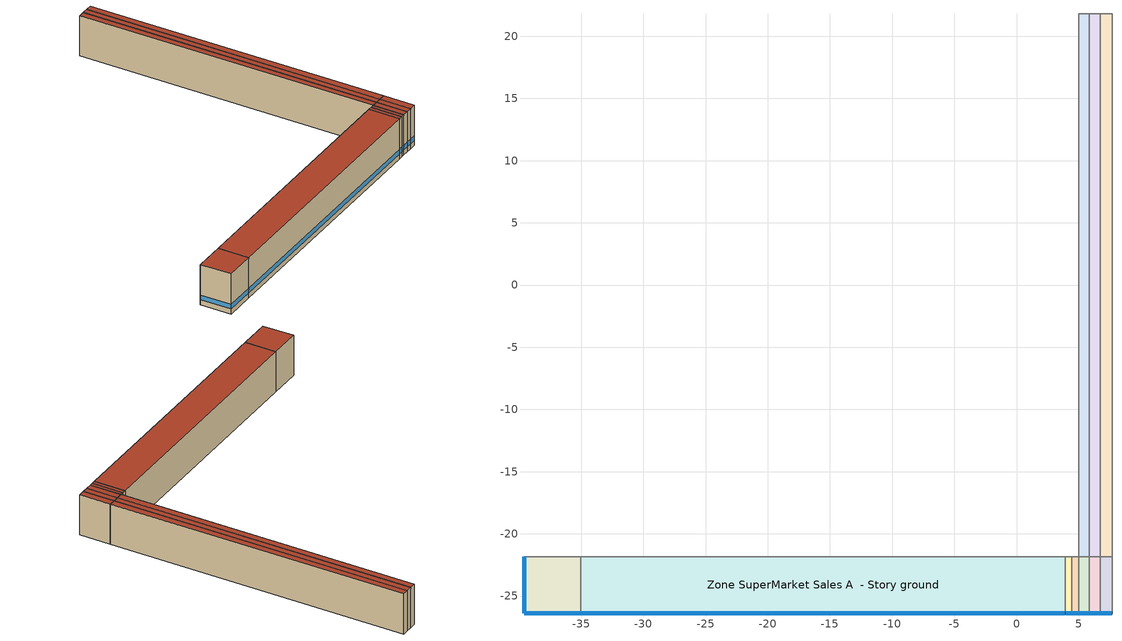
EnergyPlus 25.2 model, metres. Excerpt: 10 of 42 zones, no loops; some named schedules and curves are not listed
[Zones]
Zone SuperMarket Corridor A  - Story ground
 floor ground (Foundation F 0.9W/m*K Perim 0.93m Area 4.27m2): 6.74,-26.4 6.74,-21.82 7.67,-21.82 7.67,-26.4 z0
 wall outside (Typical Insulated Exterior Mass Wall R-11.11): 6.74,-26.4 7.67,-26.4 z0:6.1
 wall to Zone SuperMarket Meeting A  - Story ground (Typical Interior Wall): 6.74,-21.82 6.74,-26.4 z0:6.1
 wall to Zone SuperMarket Corridor B  - Story ground (Typical Interior Wall): 7.67,-21.82 6.74,-21.82 z0:6.1
 wall to Zone SuperMarket Elec/MechRoom A  - Story ground (Typical Interior Wall): 7.67,-26.4 7.67,-21.82 z0:6.1
 window (U 0.36 SHGC 0.38 Simple Glazing): 6.76,-26.4 7.65,-26.4 z0.76:1.47
 roof outside (Typical IEAD Roof R-31.25): 7.67,-26.4 7.67,-21.82 6.74,-21.82 6.74,-26.4 z6.1
Zone SuperMarket Corridor B  - Story ground
 floor ground (Foundation F 0.9W/m*K Perim 0.0m Area 40.79m2): 6.74,-21.82 6.74,21.82 7.67,21.82 7.67,-21.82 z0
 wall to Zone SuperMarket Corridor C  - Story ground (Typical Interior Wall): 7.67,21.82 6.74,21.82 z0:6.1
 wall to Zone SuperMarket Elec/MechRoom B  - Story ground (Typical Interior Wall): 7.67,-21.82 7.67,21.82 z0:6.1
 wall to Zone SuperMarket Meeting B  - Story ground (Typical Interior Wall): 6.74,21.82 6.74,-21.82 z0:6.1
 roof outside (Typical IEAD Roof R-31.25): 7.67,-21.82 7.67,21.82 6.74,21.82 6.74,-21.82 z6.1
Zone SuperMarket Dining A  - Story ground
 floor ground (Foundation F 0.9W/m*K Perim 0.88m Area 4.02m2): 4.98,-26.4 4.98,-21.82 5.86,-21.82 5.86,-26.4 z0
 wall outside (Typical Insulated Exterior Mass Wall R-11.11): 4.98,-26.4 5.86,-26.4 z0:6.1
 wall to Zone SuperMarket Vestibule A  - Story ground (Typical Interior Wall): 4.98,-21.82 4.98,-26.4 z0:6.1
 wall to Zone SuperMarket Dining B  - Story ground (Typical Interior Wall): 5.86,-21.82 4.98,-21.82 z0:6.1
 wall to Zone SuperMarket Meeting A  - Story ground (Typical Interior Wall): 5.86,-26.4 5.86,-21.82 z0:6.1
 window (U 0.36 SHGC 0.38 Simple Glazing): 5.01,-26.4 5.83,-26.4 z0.76:1.47
 roof outside (Typical IEAD Roof R-31.25): 5.86,-26.4 5.86,-21.82 4.98,-21.82 4.98,-26.4 z6.1
Zone SuperMarket Dining B  - Story ground
 floor ground (Foundation F 0.9W/m*K Perim 0.0m Area 38.37m2): 4.98,-21.82 4.98,21.82 5.86,21.82 5.86,-21.82 z0
 wall to Zone SuperMarket Vestibule B  - Story ground (Typical Interior Wall): 4.98,21.82 4.98,-21.82 z0:6.1
 wall to Zone SuperMarket Dining C  - Story ground (Typical Interior Wall): 5.86,21.82 4.98,21.82 z0:6.1
 wall to Zone SuperMarket Meeting B  - Story ground (Typical Interior Wall): 5.86,-21.82 5.86,21.82 z0:6.1
 roof outside (Typical IEAD Roof R-31.25): 5.86,-21.82 5.86,21.82 4.98,21.82 4.98,-21.82 z6.1
Zone SuperMarket Meeting A  - Story ground
 floor ground (Foundation F 0.9W/m*K Perim 0.88m Area 4.02m2): 5.86,-26.4 5.86,-21.82 6.74,-21.82 6.74,-26.4 z0
 wall outside (Typical Insulated Exterior Mass Wall R-11.11): 5.86,-26.4 6.74,-26.4 z0:6.1
 wall to Zone SuperMarket Meeting B  - Story ground (Typical Interior Wall): 6.74,-21.82 5.86,-21.82 z0:6.1
 window (U 0.36 SHGC 0.38 Simple Glazing): 5.89,-26.4 6.71,-26.4 z0.76:1.47
 roof outside (Typical IEAD Roof R-31.25): 6.74,-26.4 6.74,-21.82 5.86,-21.82 5.86,-26.4 z6.1
Zone SuperMarket Meeting B  - Story ground
 floor ground (Foundation F 0.9W/m*K Perim 0.0m Area 38.37m2): 5.86,-21.82 5.86,21.82 6.74,21.82 6.74,-21.82 z0
 wall to Zone SuperMarket Meeting C  - Story ground (Typical Interior Wall): 6.74,21.82 5.86,21.82 z0:6.1
 roof outside (Typical IEAD Roof R-31.25): 6.74,-21.82 6.74,21.82 5.86,21.82 5.86,-21.82 z6.1
Zone SuperMarket Office A  - Story ground
 floor ground (Foundation F 0.9W/m*K Perim 0.53m Area 2.43m2): 3.92,-26.4 3.92,-21.82 4.45,-21.82 4.45,-26.4 z0
 wall outside (Typical Insulated Exterior Mass Wall R-11.11): 3.92,-26.4 4.45,-26.4 z0:6.1
 wall to Zone SuperMarket Sales A  - Story ground (Typical Interior Wall): 3.92,-21.82 3.92,-26.4 z0:6.1
 wall to Zone SuperMarket Office B  - Story ground (Typical Interior Wall): 4.45,-21.82 3.92,-21.82 z0:6.1
 wall to Zone SuperMarket Vestibule A  - Story ground (Typical Interior Wall): 4.45,-26.4 4.45,-21.82 z0:6.1
 window (U 0.36 SHGC 0.38 Simple Glazing): 3.95,-26.4 4.43,-26.4 z0.76:1.5
 roof outside (Typical IEAD Roof R-31.25): 4.45,-26.4 4.45,-21.82 3.92,-21.82 3.92,-26.4 z6.1
Zone SuperMarket Sales A  - Story ground
 floor ground (Foundation F 0.9W/m*K Perim 38.94m Area 178.05m2): -35.02,-26.4 -35.02,-21.82 3.92,-21.82 3.92,-26.4 z0
 wall outside (Typical Insulated Exterior Mass Wall R-11.11): -35.02,-26.4 3.92,-26.4 z0:6.1
 wall to Zone SuperMarket Sales A end_a - Story ground (Typical Interior Wall): -35.02,-21.82 -35.02,-26.4 z0:6.1
 wall to Zone SuperMarket Sales B  - Story ground (Typical Interior Wall): 3.92,-21.82 -35.02,-21.82 z0:6.1
 window (U 0.36 SHGC 0.38 Simple Glazing): -35,-26.4 3.89,-26.4 z0.76:1.43
 roof outside (Typical IEAD Roof R-31.25): 3.92,-26.4 3.92,-21.82 -35.02,-21.82 -35.02,-26.4 z6.1
Zone SuperMarket Sales A end_a - Story ground
 floor ground (Foundation F 0.9W/m*K Perim 9.14m Area 20.9m2): -39.59,-26.4 -39.59,-21.82 -35.02,-21.82 -35.02,-26.4 z0
 wall outside (Typical Insulated Exterior Mass Wall R-11.11): -39.59,-21.82 -39.59,-26.4 -35.02,-26.4 z0:6.1
 wall to Zone SuperMarket Sales B end_a - Story ground (Typical Interior Wall): -35.02,-21.82 -39.59,-21.82 z0:6.1
 window (U 0.36 SHGC 0.38 Simple Glazing): -39.57,-26.4 -35.05,-26.4 / -39.59,-21.85 -39.59,-26.37 z0.76:1.44
 roof outside (Typical IEAD Roof R-31.25): -35.02,-26.4 -35.02,-21.82 -39.59,-21.82 -39.59,-26.4 z6.1
Zone SuperMarket Vestibule A  - Story ground
 floor ground (Foundation F 0.9W/m*K Perim 0.53m Area 2.43m2): 4.45,-26.4 4.45,-21.82 4.98,-21.82 4.98,-26.4 z0
 wall outside (Typical Insulated Exterior Mass Wall R-11.11): 4.45,-26.4 4.98,-26.4 z0:6.1
 wall to Zone SuperMarket Vestibule B  - Story ground (Typical Interior Wall): 4.98,-21.82 4.45,-21.82 z0:6.1
 window (U 0.36 SHGC 0.38 Simple Glazing): 4.48,-26.4 4.96,-26.4 z0.76:1.5
 roof outside (Typical IEAD Roof R-31.25): 4.98,-26.4 4.98,-21.82 4.45,-21.82 4.45,-26.4 z6.1
[Building]
90.1-2019|SuperMarket
[Site:Location]
Boston Logan IntL Arpt_MA_USA: Latitude {deg}=42.37; Longitude {deg}=-71.02; Time Zone {hr}=-5; Elevation {m}=6
[Site:GroundTemperature:FCfactorMethod]
January Ground Temperature {C}=12.2; February Ground Temperature {C}=6.3; March Ground Temperature {C}=2.2; April Ground Temperature {C}=-3; May Ground Temperature {C}=-0.5; June Ground Temperature {C}=3.8; July Ground Temperature {C}=8.6; August Ground Temperature {C}=14.9; September Ground Temperature {C}=18.9; October Ground Temperature {C}=23.4; November Ground Temperature {C}=21.7; December Ground Temperature {C}=18.1
[Site:WaterMainsTemperature]
Calculation Method=Correlation; Annual Average Outdoor Air Temperature {C}=10.55; Maximum Difference In Monthly Average Outdoor Air Temperatures {deltaC}=26.4; Temperature Multiplier=1; Temperature Offset {deltaC}=0
[SizingPeriod:DesignDay] Day of Month=21; Dry-Bulb Temperature Range Modifier Type=DefaultMultipliers; Humidity Condition Type=Wetbulb; Barometric Pressure {Pa}=101253; Rain Indicator=No; Snow Indicator=No; Daylight Saving Time Indicator=No; Begin Environment Reset Mode=FullResetAtBeginEnvironment
Name | Month | Day Type | Maximum Dry-Bulb Temperature {C} | Daily Dry-Bulb Temperature Range {deltaC} | Wetbulb or DewPoint at Maximum Dry-Bulb {C} | Wind Speed {m/s} | Wind Direction {deg} | Solar Model Indicator | ASHRAE Clear Sky Optical Depth for Beam Irradiance (taub) | ASHRAE Clear Sky Optical Depth for Diffuse Irradiance (taud) | Sky Clearness
Boston Logan IntL Arpt Ann Clg .4% Condns DB=>MWB 1 | 7 | SummerDesignDay | 32.7 | 8.4 | 22.9 | 6.3 | 270 | ASHRAETau | 0.488 | 1.95
Boston Logan IntL Arpt Ann Clg .4% Condns WB=>MDB 1 | 7 | SummerDesignDay | 30.2 | 8.4 | 24.6 | 6.3 | 270 | ASHRAETau | 0.488 | 1.95
Boston Logan IntL Arpt Ann Htg 99.6% Condns DB 1 | 1 | WinterDesignDay | -13.6 | 0 | -13.6 | 7.2 | 320 | ASHRAEClearSky |  |  | 0
[Material] Thermal Absorptance=0.9
Name | Roughness | Thickness {m} | Conductivity {W/m-K} | Density {kg/m3} | Specific Heat {J/kg-K} | Solar Absorptance | Visible Absorptance
1/2IN Gypsum | Smooth | 0.0127 | 0.16 | 784.9 | 830 | 0.4 | 0.4
1IN Stucco | Smooth | 0.0253 | 0.6918 | 1858 | 837 | 0.7 | 0.92
8IN CONCRETE HW RefBldg | Rough | 0.2032 | 1.311 | 2240 | 836.8 | 0.7 | 0.7
G01 13mm gypsum board | Smooth | 0.0127 | 0.160031 | 800.001 | 1090.73 | 0.7 | 0.5
Metal Roof Surface | Smooth | 0.0008 | 45.28 | 7824 | 500 | 0.7 | 0.7
Roof Membrane | VeryRough | 0.0095 | 0.16 | 1121.29 | 1460 | 0.7 | 0.7
Std Wood 6inch | MediumSmooth | 0.15 | 0.12 | 540 | 1210 | 0.7 | 0.7
[Material:NoMass] Roughness=Smooth; Thermal Absorptance=0.9; Solar Absorptance=0.7; Visible Absorptance=0.7
Name | Thermal Resistance {m2-K/W}
Typical Insulation R-30.13 | 5.30668
Typical Insulation R-8.72 | 1.53614
[WindowMaterial:SimpleGlazingSystem]
U 0.36 SHGC 0.38 Simple Glazing: U-Factor {W/m2-K}=2.04417; Solar Heat Gain Coefficient=0.38; Visible Transmittance=0.81
[Construction]
InteriorFurnishings: Std Wood 6inch
Typical IEAD Roof R-31.25: Roof Membrane, Typical Insulation R-30.13, Metal Roof Surface
Typical Insulated Exterior Mass Wall R-11.11: 1IN Stucco, 8IN CONCRETE HW RefBldg, Typical Insulation R-8.72, 1/2IN Gypsum
Typical Interior Wall: G01 13mm gypsum board, G01 13mm gypsum board
U 0.36 SHGC 0.38 Simple Glazing: U 0.36 SHGC 0.38 Simple Glazing
[Construction:FfactorGroundFloor] F-Factor {W/m-K}=0.899982
Name | Area {m2} | PerimeterExposed {m}
Foundation F 0.9W/m*K Perim 0.0m Area 38.37m2 | 38.3675 | 0
Foundation F 0.9W/m*K Perim 0.0m Area 40.79m2 | 40.787 | 0
Foundation F 0.9W/m*K Perim 0.53m Area 2.43m2 | 2.42576 | 0.530569
Foundation F 0.9W/m*K Perim 0.88m Area 4.02m2 | 4.0188 | 0.879002
Foundation F 0.9W/m*K Perim 0.93m Area 4.27m2 | 4.27223 | 0.934434
Foundation F 0.9W/m*K Perim 38.94m Area 178.05m2 | 178.045 | 38.9426
Foundation F 0.9W/m*K Perim 9.14m Area 20.9m2 | 20.9032 | 9.144
[Zone] Multiplier=1; Part of Total Floor Area=Yes
Zone SuperMarket Corridor A  - Story ground; Zone SuperMarket Corridor B  - Story ground; Zone SuperMarket Dining A  - Story ground; Zone SuperMarket Dining B  - Story ground; Zone SuperMarket Meeting A  - Story ground; Zone SuperMarket Meeting B  - Story ground; Zone SuperMarket Office A  - Story ground; Zone SuperMarket Sales A  - Story ground; Zone SuperMarket Sales A end_a - Story ground; Zone SuperMarket Vestibule A  - Story ground
[Space]
Name | Zone | Space Type
SuperMarket Corridor A  - Story ground | Zone SuperMarket Corridor A  - Story ground | SuperMarket Corridor - 90.1-2019
SuperMarket Corridor B  - Story ground | Zone SuperMarket Corridor B  - Story ground | SuperMarket Corridor - 90.1-2019
SuperMarket Dining A  - Story ground | Zone SuperMarket Dining A  - Story ground | SuperMarket Dining - 90.1-2019
SuperMarket Dining B  - Story ground | Zone SuperMarket Dining B  - Story ground | SuperMarket Dining - 90.1-2019
SuperMarket Meeting A  - Story ground | Zone SuperMarket Meeting A  - Story ground | SuperMarket Meeting - 90.1-2019
SuperMarket Meeting B  - Story ground | Zone SuperMarket Meeting B  - Story ground | SuperMarket Meeting - 90.1-2019
SuperMarket Office A  - Story ground | Zone SuperMarket Office A  - Story ground | SuperMarket Office - 90.1-2019
SuperMarket Sales A  - Story ground | Zone SuperMarket Sales A  - Story ground | SuperMarket Sales - 90.1-2019
SuperMarket Sales A end_a - Story ground | Zone SuperMarket Sales A end_a - Story ground | SuperMarket Sales - 90.1-2019
SuperMarket Vestibule A  - Story ground | Zone SuperMarket Vestibule A  - Story ground | SuperMarket Vestibule - 90.1-2019
[SpaceList]
SuperMarket Corridor - 90.1-2019: SuperMarket Corridor C  - Story ground, SuperMarket Corridor B  - Story ground, SuperMarket Corridor A  - Story ground
SuperMarket Dining - 90.1-2019: SuperMarket Dining A  - Story ground, SuperMarket Dining C  - Story ground, SuperMarket Dining B  - Story ground
SuperMarket Meeting - 90.1-2019: SuperMarket Meeting B  - Story ground, SuperMarket Meeting C  - Story ground, SuperMarket Meeting A  - Story ground
SuperMarket Office - 90.1-2019: SuperMarket Office A  - Story ground, SuperMarket Office C  - Story ground, SuperMarket Office B  - Story ground
SuperMarket Sales - 90.1-2019: SuperMarket Sales B end_a - Story ground, SuperMarket Sales A  - Story ground, SuperMarket Sales A end_a - Story ground, SuperMarket Sales B  - Story ground, SuperMarket Sales C  - Story ground, SuperMarket Sales C end_a - Story ground
SuperMarket Vestibule - 90.1-2019: SuperMarket Vestibule A  - Story ground, SuperMarket Vestibule B  - Story ground, SuperMarket Vestibule C  - Story ground
[Lights] Schedule=SuperMarket Bldg Light; Design Level Calculation Method=Watts/Area; Return Air Fraction=0; Fraction Radiant=0.7; Fraction Visible=0.2; Fraction Replaceable=1
Name | Zone or ZoneList or Space or SpaceList | Watts per Floor Area {W/m2}
SuperMarket Corridor Lights | SuperMarket Corridor - 90.1-2019 | 4.4132
SuperMarket Dining Lights | SuperMarket Dining - 90.1-2019 | 4.62848
SuperMarket Meeting Lights | SuperMarket Meeting - 90.1-2019 | 10.441
SuperMarket Office Lights | SuperMarket Office - 90.1-2019 | 7.96529
SuperMarket Sales Lights | SuperMarket Sales - 90.1-2019 | 11.3021
SuperMarket Vestibule Lights | SuperMarket Vestibule - 90.1-2019 | 4.4132
[People] Number of People Schedule=SuperMarket Bldg Occ; Number of People Calculation Method=People/Area; Fraction Radiant=0.3; Activity Level Schedule=SuperMarket Activity; Work Efficiency Schedule=Work Efficiency Schedule; Clothing Insulation Calculation Method=ClothingInsulationSchedule; Clothing Insulation Schedule=Clothing Schedule; Air Velocity Schedule=Air Velocity Schedule; Thermal Comfort Model 1 Type=AdaptiveASH55
Name | Zone or ZoneList or Space or SpaceList | People per Floor Area {person/m2}
SuperMarket Corridor People | SuperMarket Corridor - 90.1-2019 | 0.0861113
SuperMarket Dining People | SuperMarket Dining - 90.1-2019 | 0.753474
SuperMarket Meeting People | SuperMarket Meeting - 90.1-2019 | 0.538196
SuperMarket Office People | SuperMarket Office - 90.1-2019 | 0.0538196
SuperMarket Sales People | SuperMarket Sales - 90.1-2019 | 0.0861113
SuperMarket Vestibule People | SuperMarket Vestibule - 90.1-2019 | 0.0861113
[ElectricEquipment] Schedule=SuperMarket Bldg Equip New; Design Level Calculation Method=Watts/Area; Fraction Latent=0; Fraction Radiant=0.5; Fraction Lost=0
Name | Zone or ZoneList or Space or SpaceList | Watts per Floor Area {W/m2}
SuperMarket Dining Elec Equip | SuperMarket Dining - 90.1-2019 | 41.2258
SuperMarket Sales Elec Equip | SuperMarket Sales - 90.1-2019 | 10.9792
[InternalMass] Construction=InteriorFurnishings
Name | Zone or ZoneList | Space or SpaceList | Surface Area {m2}
SuperMarket Corridor A  - Story ground Mass | Zone SuperMarket Corridor A  - Story ground | SuperMarket Corridor A  - Story ground | 8.54447
SuperMarket Corridor B  - Story ground Mass | Zone SuperMarket Corridor B  - Story ground | SuperMarket Corridor B  - Story ground | 81.5741
SuperMarket Dining A  - Story ground Mass | Zone SuperMarket Dining A  - Story ground | SuperMarket Dining A  - Story ground | 8.03759
SuperMarket Dining B  - Story ground Mass | Zone SuperMarket Dining B  - Story ground | SuperMarket Dining B  - Story ground | 76.7349
SuperMarket Meeting A  - Story ground Mass | Zone SuperMarket Meeting A  - Story ground | SuperMarket Meeting A  - Story ground | 8.03759
SuperMarket Meeting B  - Story ground Mass | Zone SuperMarket Meeting B  - Story ground | SuperMarket Meeting B  - Story ground | 76.7349
SuperMarket Office A  - Story ground Mass | Zone SuperMarket Office A  - Story ground | SuperMarket Office A  - Story ground | 4.85152
SuperMarket Sales A  - Story ground Mass | Zone SuperMarket Sales A  - Story ground | SuperMarket Sales A  - Story ground | 356.091
SuperMarket Sales A end_a - Story ground Mass | Zone SuperMarket Sales A end_a - Story ground | SuperMarket Sales A end_a - Story ground | 41.8064
[ZoneInfiltration:DesignFlowRate] Design Flow Rate Calculation Method=Flow/ExteriorArea; Flow Rate per Exterior Surface Area {m3/s-m2}=0.000570329; Velocity Term Coefficient=0; Density Basis=Outdoor
Name | Zone or ZoneList or Space or SpaceList | Schedule | Constant Term Coefficient | Temperature Term Coefficient | Velocity Squared Term Coefficient
SuperMarket Corridor A  - Story ground HVAC Off Infiltration | SuperMarket Corridor A  - Story ground | Infiltration HVAC Off Schedule | 0 | 0.01 | 0.0493
SuperMarket Corridor A  - Story ground HVAC On Infiltration | SuperMarket Corridor A  - Story ground | Infiltration HVAC On Schedule | -0.0441 | 0.0066 | 0.0376
SuperMarket Corridor B  - Story ground HVAC Off Infiltration | SuperMarket Corridor B  - Story ground | Infiltration HVAC Off Schedule | 0 | 0.01 | 0.0493
SuperMarket Corridor B  - Story ground HVAC On Infiltration | SuperMarket Corridor B  - Story ground | Infiltration HVAC On Schedule | -0.0441 | 0.0066 | 0.0376
SuperMarket Dining A  - Story ground HVAC Off Infiltration | SuperMarket Dining A  - Story ground | Infiltration HVAC Off Schedule | 0 | 0.01 | 0.0493
SuperMarket Dining A  - Story ground HVAC On Infiltration | SuperMarket Dining A  - Story ground | Infiltration HVAC On Schedule | -0.0441 | 0.0066 | 0.0376
SuperMarket Dining B  - Story ground HVAC Off Infiltration | SuperMarket Dining B  - Story ground | Infiltration HVAC Off Schedule | 0 | 0.01 | 0.0493
SuperMarket Dining B  - Story ground HVAC On Infiltration | SuperMarket Dining B  - Story ground | Infiltration HVAC On Schedule | -0.0441 | 0.0066 | 0.0376
SuperMarket Meeting A  - Story ground HVAC Off Infiltration | SuperMarket Meeting A  - Story ground | Infiltration HVAC Off Schedule | 0 | 0.01 | 0.0493
SuperMarket Meeting A  - Story ground HVAC On Infiltration | SuperMarket Meeting A  - Story ground | Infiltration HVAC On Schedule | -0.0441 | 0.0066 | 0.0376
SuperMarket Meeting B  - Story ground HVAC Off Infiltration | SuperMarket Meeting B  - Story ground | Infiltration HVAC Off Schedule | 0 | 0.01 | 0.0493
SuperMarket Meeting B  - Story ground HVAC On Infiltration | SuperMarket Meeting B  - Story ground | Infiltration HVAC On Schedule | -0.0441 | 0.0066 | 0.0376
SuperMarket Office A  - Story ground HVAC Off Infiltration | SuperMarket Office A  - Story ground | Infiltration HVAC Off Schedule | 0 | 0.01 | 0.0493
SuperMarket Office A  - Story ground HVAC On Infiltration | SuperMarket Office A  - Story ground | Infiltration HVAC On Schedule | -0.0441 | 0.0066 | 0.0376
SuperMarket Sales A  - Story ground HVAC Off Infiltration | SuperMarket Sales A  - Story ground | Infiltration HVAC Off Schedule | 0 | 0.01 | 0.0493
SuperMarket Sales A  - Story ground HVAC On Infiltration | SuperMarket Sales A  - Story ground | Infiltration HVAC On Schedule | -0.0441 | 0.0066 | 0.0376
SuperMarket Sales A end_a - Story ground HVAC Off Infiltration | SuperMarket Sales A end_a - Story ground | Infiltration HVAC Off Schedule | 0 | 0.01 | 0.0493
SuperMarket Sales A end_a - Story ground HVAC On Infiltration | SuperMarket Sales A end_a - Story ground | Infiltration HVAC On Schedule | -0.0441 | 0.0066 | 0.0376
SuperMarket Vestibule A  - Story ground HVAC Off Infiltration | SuperMarket Vestibule A  - Story ground | Infiltration HVAC Off Schedule | 0 | 0.01 | 0.0493
SuperMarket Vestibule A  - Story ground HVAC On Infiltration | SuperMarket Vestibule A  - Story ground | Infiltration HVAC On Schedule | -0.0441 | 0.0066 | 0.0376
[AvailabilityManager:NightCycle] Applicability Schedule=Always On Discrete; Fan Schedule=Always On Discrete; Control Type=CycleOnAny; Thermostat Tolerance {deltaC}=1; Cycling Run Time Control Type=FixedRunTime; Cycling Run Time {s}=1800
Availability Manager Night Cycle 34; Availability Manager Night Cycle 36; Availability Manager Night Cycle 35; Availability Manager Night Cycle 1; Availability Manager Night Cycle 2; Availability Manager Night Cycle 3; Availability Manager Night Cycle 40; Availability Manager Night Cycle 41; Availability Manager Night Cycle 42; Availability Manager Night Cycle 37; Availability Manager Night Cycle 38; Availability Manager Night Cycle 39; Availability Manager Night Cycle 14; Availability Manager Night Cycle 13; Availability Manager Night Cycle 15; Availability Manager Night Cycle 7; Availability Manager Night Cycle 8; Availability Manager Night Cycle 9; Availability Manager Night Cycle 19; Availability Manager Night Cycle 20; Availability Manager Night Cycle 21; Availability Manager Night Cycle 16; Availability Manager Night Cycle 17; Availability Manager Night Cycle 18; Availability Manager Night Cycle 22; Availability Manager Night Cycle 23; Availability Manager Night Cycle 24; Availability Manager Night Cycle 25; Availability Manager Night Cycle 26; Availability Manager Night Cycle 27; Availability Manager Night Cycle 10; Availability Manager Night Cycle 11; Availability Manager Night Cycle 12; Availability Manager Night Cycle 29; Availability Manager Night Cycle 30; Availability Manager Night Cycle 31; Availability Manager Night Cycle 28; Availability Manager Night Cycle 33; Availability Manager Night Cycle 32; Availability Manager Night Cycle 4; Availability Manager Night Cycle 5; Availability Manager Night Cycle 6
[Exterior:Lights]
Name | Schedule | Design Level {W} | Control Option
Building Facades 0.15 W/ft^2 | Schedule Ruleset 1 | 2598.08 | ScheduleNameOnly
Main Entries 30.0 W/ft | Always On Discrete | 1080 | AstronomicalClock
Other Doors 20.0 W/ft | Always On Discrete | 1054.8 | AstronomicalClock
Parking Areas and Drives 0.04 W/ft^2 | Always On Discrete | 2615.42 | AstronomicalClock
[Refrigeration:System] Minimum Condensing Temperature {C}=21; Refrigeration System Working Fluid Type=R404a; Suction Temperature Control Type=ConstantSuctionTemperature; Sum UA Suction Piping {W/K}=0; Number of Compressor Stages=1; Intercooler Type=None; Shell-and-Coil Intercooler Effectiveness=0.8
Name | Refrigerated Case or Walkin or CaseAndWalkInList | Refrigeration Condenser | Compressor or CompressorList
LT Refrigeration System | LT Refrigeration System Case and Walkin List | Refrigeration Condenser Air Cooled 2 | LT Refrigeration System Compressor List
MT Refrigeration System | MT Refrigeration System Case and Walkin List | Refrigeration Condenser Air Cooled 1 | MT Refrigeration System Compressor List
[Refrigeration:Condenser:AirCooled] Rated Subcooling Temperature Difference {deltaC}=0; Condenser Fan Speed Control Type=VariableSpeed; Condenser Refrigerant Operating Charge Inventory {kg}=0; Condensate Receiver Refrigerant Inventory {kg}=0; Condensate Piping Refrigerant Inventory {kg}=0
Name | Rated Effective Total Heat Rejection Rate Curve | Rated Fan Power {W}
Refrigeration Condenser Air Cooled 2 | Condenser Heat Rejection Function of Temperature 1 | 1925.21
Refrigeration Condenser Air Cooled 1 | Condenser Heat Rejection Function of Temperature | 4102.71
[Refrigeration:CompressorList]
Name | Refrigeration Compressor Name 1 | Refrigeration Compressor Name 2 | Refrigeration Compressor Name 3 | Refrigeration Compressor Name 4 | Refrigeration Compressor Name 5 | Refrigeration Compressor Name 6
LT Refrigeration System Compressor List | LT Refrigeration System Compressor 1 | LT Refrigeration System Compressor 2 | LT Refrigeration System Compressor 3
MT Refrigeration System Compressor List | MT Refrigeration System Compressor 1 | MT Refrigeration System Compressor 2 | MT Refrigeration System Compressor 3 | MT Refrigeration System Compressor 4 | MT Refrigeration System Compressor 5 | MT Refrigeration System Compressor 6
[Refrigeration:Compressor] Rated Return Gas Temperature {C}=18.3; Rated Subcooling {deltaC}=0; Mode of Operation=Subcritical
Name | Refrigeration Compressor Power Curve | Refrigeration Compressor Capacity Curve
LT Refrigeration System Compressor 1 | New_Low_Temp_Comp_Pwr_Curve | New_Low_Temp_Comp_Cap_Curve
LT Refrigeration System Compressor 2 | New_Low_Temp_Comp_Pwr_Curve 1 | New_Low_Temp_Comp_Cap_Curve 1
LT Refrigeration System Compressor 3 | New_Low_Temp_Comp_Pwr_Curve 2 | New_Low_Temp_Comp_Cap_Curve 2
